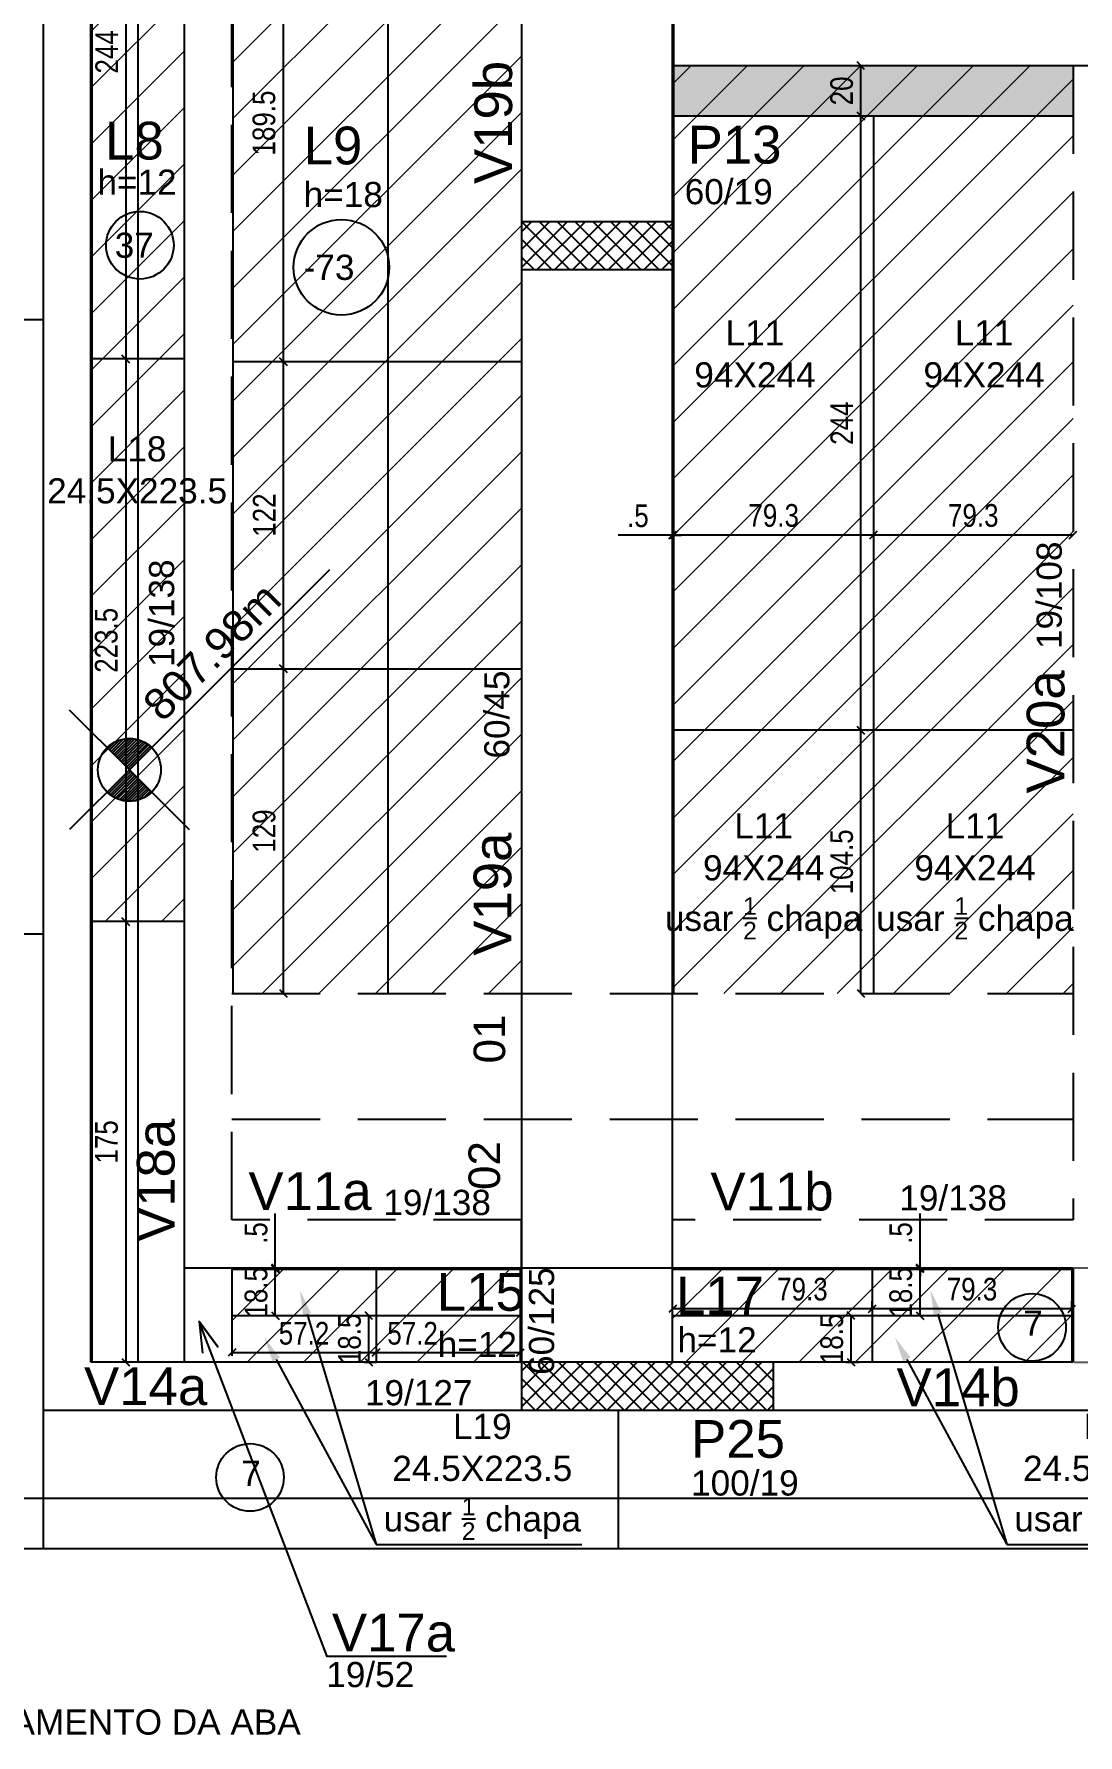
# Model space of a CAD drawing. Extents: x 2487 to 8815, y 325 to 3946.
# Drawn here: x 3079 to 3493, y 1861 to 2537 of the extents above; entities that cross this region are included whole.
import ezdxf
from ezdxf import colors
from ezdxf.entities.mleader import LeaderData, LeaderLine
from ezdxf.math import Vec2, Vec3

# ---------------------------------------------------------------- set-up
doc = ezdxf.new("R2010")
doc.units = 0
doc.linetypes.add('ESTILO_TQS_0001', pattern=[1, 0.7, -0.3])
doc.linetypes.add('ESTILO_TQS_0002', pattern=[0.4, 0.1, -0.3])
for name, color, linetype in [('1', 1, 'Continuous'), ('3', 3, 'Continuous'), ('4', 4, 'Continuous'), ('6', 6, 'Continuous'), ('AUX00', 7, 'Continuous'), ('COTA', 241, 'Continuous'), ('Painéis', 200, 'Continuous'), ('Pilares', 5, 'Continuous')]:
    doc.layers.add(name, color=color, linetype=linetype)
doc.layers.add('Hachura', color=251, linetype='Continuous', lineweight=9)
doc.layers.add('REAPROVEITAMENTO', color=251, linetype='Continuous', lineweight=9)
doc.styles.add('COTA TECNICA-50', font='techl___.ttf', dxfattribs={"height": 9})
doc.styles.get("Standard").update_dxf_attribs({"font": 'arial.ttf'})
doc.dimstyles.new('COTA PAINEL-50', dxfattribs={"dimtxt": 9, "dimasz": 3, "dimexe": 3, "dimexo": 3, "dimgap": 3, "dimtad": 1, "dimdec": 1, "dimzin": 12, "dimdsep": 46, "dimtxsty": 'COTA TECNICA-50', "dimblk1": 'OBLIQUE', "dimblk2": 'OBLIQUE', "dimsah": 1, "dimcen": 0.9, "dimclrd": 4, "dimclre": 4, "dimclrt": 240, "dimadec": 1, "dimazin": 3, "dimtfac": 1, "dimtdec": 1, "dimtmove": 0, "dimatfit": 3, "dimfxl": 1, "dimtolj": 1, "dimtzin": 12, "dimarcsym": 0})

# ---------------------------------------------------------------- blocks, each defined once
blk = doc.blocks.new('_Oblique')
at = {"color": 0, "linetype": 'ByBlock', "lineweight": -2}
blk.add_line((-0.5, -0.5), (0.5, 0.5), dxfattribs=at)
blk = doc.blocks.new('*D130')
at = {"layer": 'COTA', "color": 4, "lineweight": -2, "transparency": 16777216}
for p, q in [((3160.63, 2595.98), (3180.51, 2595.98)), ((3177.51, 2595.98), (3177.51, 2406.48)), ((3160.63, 2406.48), (3180.51, 2406.48))]:
    blk.add_line(p, q, dxfattribs=at)
at = {"layer": 'Defpoints', "color": 0, "transparency": 16777216}
for p in [(3157.63, 2595.98), (3157.63, 2406.48), (3177.51, 2406.48)]:
    blk.add_point(p, dxfattribs=at)
at = {"layer": 'COTA', "color": 4, "lineweight": -2, "transparency": 16777216, "xscale": 3, "yscale": 3, "zscale": 3}
for p, rotation in [((3177.51, 2595.98), 90), ((3177.51, 2406.48), 270)]:
    blk.add_blockref('_Oblique', p, dxfattribs=dict(at, rotation=rotation))
at = {"layer": 'COTA', "color": 240, "transparency": 16777216, "insert": (3169.88, 2501.23), "char_height": 9, "attachment_point": 5, "rotation": 90, "style": 'COTA TECNICA-50'}
blk.add_mtext('\\A1;189.5', dxfattribs=at)
blk = doc.blocks.new('*D166')
at = {"layer": 'COTA', "color": 4, "lineweight": -2, "transparency": 16777216}
blk.add_line((3491.13, 2337.57), (3411.87, 2337.57), dxfattribs=at)
at = {"layer": 'Defpoints', "color": 0, "transparency": 16777216}
for p in [(3411.87, 2337.57), (3411.87, 2337.57), (3491.13, 2337.57)]:
    blk.add_point(p, dxfattribs=at)
at = {"layer": 'COTA', "color": 4, "lineweight": -2, "transparency": 16777216, "xscale": 3, "yscale": 3, "zscale": 3, "rotation": 180}
blk.add_blockref('_Oblique', (3411.87, 2337.57), dxfattribs=at)
at = {"layer": 'COTA', "color": 4, "lineweight": -2, "transparency": 16777216, "xscale": 3, "yscale": 3, "zscale": 3}
blk.add_blockref('_Oblique', (3491.13, 2337.57), dxfattribs=at)
at = {"layer": 'COTA', "color": 240, "transparency": 16777216, "insert": (3451.5, 2345.3), "char_height": 9, "attachment_point": 5, "style": 'COTA TECNICA-50'}
blk.add_mtext('\\A1;79.3', dxfattribs=at)
blk = doc.blocks.new('*D167')
at = {"layer": 'COTA', "color": 4, "lineweight": -2, "transparency": 16777216}
blk.add_line((3411.87, 2337.57), (3332.62, 2337.57), dxfattribs=at)
at = {"layer": 'Defpoints', "color": 0, "transparency": 16777216}
for p in [(3332.62, 2337.57), (3332.62, 2337.57), (3411.87, 2337.57)]:
    blk.add_point(p, dxfattribs=at)
at = {"layer": 'COTA', "color": 4, "lineweight": -2, "transparency": 16777216, "xscale": 3, "yscale": 3, "zscale": 3, "rotation": 180}
blk.add_blockref('_Oblique', (3332.62, 2337.57), dxfattribs=at)
at = {"layer": 'COTA', "color": 4, "lineweight": -2, "transparency": 16777216, "xscale": 3, "yscale": 3, "zscale": 3}
blk.add_blockref('_Oblique', (3411.87, 2337.57), dxfattribs=at)
at = {"layer": 'COTA', "color": 240, "transparency": 16777216, "insert": (3372.25, 2345.3), "char_height": 9, "attachment_point": 5, "style": 'COTA TECNICA-50'}
blk.add_mtext('\\A1;79.3', dxfattribs=at)
blk = doc.blocks.new('*D168')
at = {"layer": 'COTA', "color": 4, "lineweight": -2, "transparency": 16777216}
for p, q in [((3332.12, 2337.57), (3310.53, 2337.57)), ((3332.62, 2337.57), (3332.12, 2337.57)), ((3332.62, 2337.57), (3335.62, 2337.57))]:
    blk.add_line(p, q, dxfattribs=at)
at = {"layer": 'Defpoints', "color": 0, "transparency": 16777216}
for p in [(3332.12, 2337.57), (3332.12, 2337.57), (3332.62, 2337.57)]:
    blk.add_point(p, dxfattribs=at)
at = {"layer": 'COTA', "color": 4, "lineweight": -2, "transparency": 16777216, "xscale": 3, "yscale": 3, "zscale": 3}
blk.add_blockref('_Oblique', (3332.12, 2337.57), dxfattribs=at)
at = {"layer": 'COTA', "color": 4, "lineweight": -2, "transparency": 16777216, "xscale": 3, "yscale": 3, "zscale": 3, "rotation": 180}
blk.add_blockref('_Oblique', (3332.62, 2337.57), dxfattribs=at)
at = {"layer": 'COTA', "color": 240, "transparency": 16777216, "insert": (3318.32, 2345.17), "char_height": 9, "attachment_point": 5, "style": 'COTA TECNICA-50'}
blk.add_mtext('\\A1;.5', dxfattribs=at)
blk = doc.blocks.new('*D10')
at = {"layer": 'COTA', "color": 4, "lineweight": -2, "transparency": 16777216}
for p, q in [((3406.86, 2155.5), (3406.86, 2260)), ((3409.12, 2260), (3409.86, 2260)), ((3409.12, 2155.5), (3409.86, 2155.5))]:
    blk.add_line(p, q, dxfattribs=at)
at = {"layer": 'Defpoints', "color": 0, "transparency": 16777216}
for p in [(3406.12, 2260), (3406.86, 2260), (3406.12, 2155.5)]:
    blk.add_point(p, dxfattribs=at)
at = {"layer": 'COTA', "color": 4, "lineweight": -2, "transparency": 16777216, "xscale": 3, "yscale": 3, "zscale": 3}
for p, rotation in [((3406.86, 2260), 90), ((3406.86, 2155.5), 270)]:
    blk.add_blockref('_Oblique', p, dxfattribs=dict(at, rotation=rotation))
at = {"layer": 'COTA', "color": 240, "transparency": 16777216, "insert": (3399.27, 2207.75), "char_height": 9, "attachment_point": 5, "rotation": 90, "style": 'COTA TECNICA-50'}
blk.add_mtext('\\A1;104.5', dxfattribs=at)
blk = doc.blocks.new('*D11')
at = {"layer": 'COTA', "color": 4, "lineweight": -2, "transparency": 16777216}
blk.add_line((3406.86, 2260), (3406.86, 2504), dxfattribs=at)
at = {"layer": 'Defpoints', "color": 0, "transparency": 16777216}
for p in [(3406.86, 2504), (3406.86, 2504), (3406.86, 2260)]:
    blk.add_point(p, dxfattribs=at)
at = {"layer": 'COTA', "color": 4, "lineweight": -2, "transparency": 16777216, "xscale": 3, "yscale": 3, "zscale": 3}
for p, rotation in [((3406.86, 2504), 90), ((3406.86, 2260), 270)]:
    blk.add_blockref('_Oblique', p, dxfattribs=dict(at, rotation=rotation))
at = {"layer": 'COTA', "color": 240, "transparency": 16777216, "insert": (3399.3, 2382), "char_height": 9, "attachment_point": 5, "rotation": 90, "style": 'COTA TECNICA-50'}
blk.add_mtext('\\A1;244', dxfattribs=at)
blk = doc.blocks.new('*D169')
at = {"layer": 'COTA', "color": 4, "lineweight": -2, "transparency": 16777216}
blk.add_line((3406.86, 2504), (3406.86, 2524), dxfattribs=at)
at = {"layer": 'Defpoints', "color": 0, "transparency": 16777216}
for p in [(3406.86, 2524), (3406.86, 2524), (3406.86, 2504)]:
    blk.add_point(p, dxfattribs=at)
at = {"layer": 'COTA', "color": 4, "lineweight": -2, "transparency": 16777216, "xscale": 3, "yscale": 3, "zscale": 3}
for p, rotation in [((3406.86, 2524), 90), ((3406.86, 2504), 270)]:
    blk.add_blockref('_Oblique', p, dxfattribs=dict(at, rotation=rotation))
at = {"layer": 'COTA', "color": 240, "transparency": 16777216, "insert": (3399.27, 2514), "char_height": 9, "attachment_point": 5, "rotation": 90, "style": 'COTA TECNICA-50'}
blk.add_mtext('\\A1;20', dxfattribs=at)
blk = doc.blocks.new('*D215')
at = {"layer": 'COTA', "color": 4, "lineweight": -2, "transparency": 16777216}
blk.add_line((3177.51, 2406.48), (3177.51, 2284.48), dxfattribs=at)
at = {"layer": 'Defpoints', "color": 0, "transparency": 16777216}
for p in [(3177.51, 2406.48), (3177.51, 2284.48), (3177.51, 2284.48)]:
    blk.add_point(p, dxfattribs=at)
at = {"layer": 'COTA', "color": 4, "lineweight": -2, "transparency": 16777216, "xscale": 3, "yscale": 3, "zscale": 3}
for p, rotation in [((3177.51, 2406.48), 90), ((3177.51, 2284.48), 270)]:
    blk.add_blockref('_Oblique', p, dxfattribs=dict(at, rotation=rotation))
at = {"layer": 'COTA', "color": 240, "transparency": 16777216, "insert": (3169.95, 2345.48), "char_height": 9, "attachment_point": 5, "rotation": 90, "style": 'COTA TECNICA-50'}
blk.add_mtext('\\A1;122', dxfattribs=at)
blk = doc.blocks.new('*D216')
at = {"layer": 'COTA', "color": 4, "lineweight": -2, "transparency": 16777216}
blk.add_line((3177.51, 2284.48), (3177.51, 2155.5), dxfattribs=at)
at = {"layer": 'Defpoints', "color": 0, "transparency": 16777216}
for p in [(3177.51, 2284.48), (3177.51, 2155.5), (3177.51, 2155.5)]:
    blk.add_point(p, dxfattribs=at)
at = {"layer": 'COTA', "color": 4, "lineweight": -2, "transparency": 16777216, "xscale": 3, "yscale": 3, "zscale": 3}
for p, rotation in [((3177.51, 2284.48), 90), ((3177.51, 2155.5), 270)]:
    blk.add_blockref('_Oblique', p, dxfattribs=dict(at, rotation=rotation))
at = {"layer": 'COTA', "color": 240, "transparency": 16777216, "insert": (3169.93, 2219.99), "char_height": 9, "attachment_point": 5, "rotation": 90, "style": 'COTA TECNICA-50'}
blk.add_mtext('\\A1;129', dxfattribs=at)
blk = doc.blocks.new('*D41')
at = {"layer": 'COTA', "color": 4, "lineweight": -2, "transparency": 16777216}
for p, q in [((3430.35, 2027.5), (3430.35, 2046)), ((3431.92, 2046), (3433.35, 2046)), ((3431.92, 2027.5), (3433.35, 2027.5))]:
    blk.add_line(p, q, dxfattribs=at)
at = {"layer": 'Defpoints', "color": 0, "transparency": 16777216}
for p in [(3428.92, 2046), (3430.35, 2046), (3428.92, 2027.5)]:
    blk.add_point(p, dxfattribs=at)
at = {"layer": 'COTA', "color": 4, "lineweight": -2, "transparency": 16777216, "xscale": 3, "yscale": 3, "zscale": 3}
for p, rotation in [((3430.35, 2046), 90), ((3430.35, 2027.5), 270)]:
    blk.add_blockref('_Oblique', p, dxfattribs=dict(at, rotation=rotation))
at = {"layer": 'COTA', "color": 240, "transparency": 16777216, "insert": (3422.73, 2036.75), "char_height": 9, "attachment_point": 5, "rotation": 90, "style": 'COTA TECNICA-50'}
blk.add_mtext('\\A1;18.5', dxfattribs=at)
blk = doc.blocks.new('*D42')
at = {"layer": 'COTA', "color": 4, "lineweight": -2, "transparency": 16777216}
for p, q in [((3430.35, 2046.5), (3430.35, 2068.09)), ((3430.35, 2046), (3430.35, 2046.5)), ((3430.35, 2046), (3430.35, 2043))]:
    blk.add_line(p, q, dxfattribs=at)
at = {"layer": 'Defpoints', "color": 0, "transparency": 16777216}
for p in [(3430.35, 2046.5), (3430.35, 2046.5), (3430.35, 2046)]:
    blk.add_point(p, dxfattribs=at)
at = {"layer": 'COTA', "color": 4, "lineweight": -2, "transparency": 16777216, "xscale": 3, "yscale": 3, "zscale": 3}
for p, rotation in [((3430.35, 2046.5), 270), ((3430.35, 2046), 90)]:
    blk.add_blockref('_Oblique', p, dxfattribs=dict(at, rotation=rotation))
at = {"layer": 'COTA', "color": 240, "transparency": 16777216, "insert": (3422.75, 2060.3), "char_height": 9, "attachment_point": 5, "rotation": 90, "style": 'COTA TECNICA-50'}
blk.add_mtext('\\A1;.5', dxfattribs=at)
blk = doc.blocks.new('*D43')
at = {"layer": 'COTA', "color": 4, "lineweight": -2, "transparency": 16777216}
for p, q in [((3401.08, 2027.5), (3405.95, 2027.5)), ((3402.95, 2009), (3402.95, 2027.5)), ((3401.08, 2009), (3405.95, 2009))]:
    blk.add_line(p, q, dxfattribs=at)
at = {"layer": 'Defpoints', "color": 0, "transparency": 16777216}
for p in [(3398.08, 2027.5), (3402.95, 2027.5), (3398.08, 2009)]:
    blk.add_point(p, dxfattribs=at)
at = {"layer": 'COTA', "color": 4, "lineweight": -2, "transparency": 16777216, "xscale": 3, "yscale": 3, "zscale": 3}
for p, rotation in [((3402.95, 2027.5), 90), ((3402.95, 2009), 270)]:
    blk.add_blockref('_Oblique', p, dxfattribs=dict(at, rotation=rotation))
at = {"layer": 'COTA', "color": 240, "transparency": 16777216, "insert": (3395.33, 2018.25), "char_height": 9, "attachment_point": 5, "rotation": 90, "style": 'COTA TECNICA-50'}
blk.add_mtext('\\A1;18.5', dxfattribs=at)
blk = doc.blocks.new('*D232')
at = {"layer": 'COTA', "color": 4, "lineweight": -2, "transparency": 16777216}
for p, q in [((3411.37, 2030.5), (3411.37, 2033.21)), ((3490.63, 2030.21), (3411.37, 2030.21)), ((3490.63, 2030.5), (3490.63, 2033.21))]:
    blk.add_line(p, q, dxfattribs=at)
at = {"layer": 'Defpoints', "color": 0, "transparency": 16777216}
for p in [(3411.37, 2030.21), (3411.37, 2027.5), (3490.63, 2027.5)]:
    blk.add_point(p, dxfattribs=at)
at = {"layer": 'COTA', "color": 4, "lineweight": -2, "transparency": 16777216, "xscale": 3, "yscale": 3, "zscale": 3, "rotation": 180}
blk.add_blockref('_Oblique', (3411.37, 2030.21), dxfattribs=at)
at = {"layer": 'COTA', "color": 4, "lineweight": -2, "transparency": 16777216, "xscale": 3, "yscale": 3, "zscale": 3}
blk.add_blockref('_Oblique', (3490.63, 2030.21), dxfattribs=at)
at = {"layer": 'COTA', "color": 240, "transparency": 16777216, "insert": (3451, 2037.94), "char_height": 9, "attachment_point": 5, "style": 'COTA TECNICA-50'}
blk.add_mtext('\\A1;79.3', dxfattribs=at)
blk = doc.blocks.new('*D233')
at = {"layer": 'COTA', "color": 4, "lineweight": -2, "transparency": 16777216}
blk.add_line((3411.37, 2030.21), (3332.12, 2030.21), dxfattribs=at)
at = {"layer": 'Defpoints', "color": 0, "transparency": 16777216}
for p in [(3332.12, 2030.21), (3332.12, 2030.21), (3411.37, 2030.21)]:
    blk.add_point(p, dxfattribs=at)
at = {"layer": 'COTA', "color": 4, "lineweight": -2, "transparency": 16777216, "xscale": 3, "yscale": 3, "zscale": 3, "rotation": 180}
blk.add_blockref('_Oblique', (3332.12, 2030.21), dxfattribs=at)
at = {"layer": 'COTA', "color": 4, "lineweight": -2, "transparency": 16777216, "xscale": 3, "yscale": 3, "zscale": 3}
blk.add_blockref('_Oblique', (3411.37, 2030.21), dxfattribs=at)
at = {"layer": 'COTA', "color": 240, "transparency": 16777216, "insert": (3383.66, 2037.94), "char_height": 9, "attachment_point": 5, "style": 'COTA TECNICA-50'}
blk.add_mtext('\\A1;79.3', dxfattribs=at)
blk = doc.blocks.new('*D44')
at = {"layer": 'COTA', "color": 4, "lineweight": -2, "transparency": 16777216}
for p, q in [((3174.36, 2027.5), (3174.36, 2046)), ((3175.93, 2046), (3177.36, 2046)), ((3175.93, 2027.5), (3177.36, 2027.5))]:
    blk.add_line(p, q, dxfattribs=at)
at = {"layer": 'Defpoints', "color": 0, "transparency": 16777216}
for p in [(3172.93, 2046), (3174.36, 2046), (3172.93, 2027.5)]:
    blk.add_point(p, dxfattribs=at)
at = {"layer": 'COTA', "color": 4, "lineweight": -2, "transparency": 16777216, "xscale": 3, "yscale": 3, "zscale": 3}
for p, rotation in [((3174.36, 2046), 90), ((3174.36, 2027.5), 270)]:
    blk.add_blockref('_Oblique', p, dxfattribs=dict(at, rotation=rotation))
at = {"layer": 'COTA', "color": 240, "transparency": 16777216, "insert": (3166.74, 2036.75), "char_height": 9, "attachment_point": 5, "rotation": 90, "style": 'COTA TECNICA-50'}
blk.add_mtext('\\A1;18.5', dxfattribs=at)
blk = doc.blocks.new('*D45')
at = {"layer": 'COTA', "color": 4, "lineweight": -2, "transparency": 16777216}
for p, q in [((3174.36, 2046.5), (3174.36, 2068.09)), ((3174.36, 2046), (3174.36, 2046.5)), ((3174.36, 2046), (3174.36, 2043))]:
    blk.add_line(p, q, dxfattribs=at)
at = {"layer": 'Defpoints', "color": 0, "transparency": 16777216}
for p in [(3174.36, 2046.5), (3174.36, 2046.5), (3174.36, 2046)]:
    blk.add_point(p, dxfattribs=at)
at = {"layer": 'COTA', "color": 4, "lineweight": -2, "transparency": 16777216, "xscale": 3, "yscale": 3, "zscale": 3}
for p, rotation in [((3174.36, 2046.5), 270), ((3174.36, 2046), 90)]:
    blk.add_blockref('_Oblique', p, dxfattribs=dict(at, rotation=rotation))
at = {"layer": 'COTA', "color": 240, "transparency": 16777216, "insert": (3166.76, 2060.3), "char_height": 9, "attachment_point": 5, "rotation": 90, "style": 'COTA TECNICA-50'}
blk.add_mtext('\\A1;.5', dxfattribs=at)
blk = doc.blocks.new('*D46')
at = {"layer": 'COTA', "color": 4, "lineweight": -2, "transparency": 16777216}
for p, q in [((3209.61, 2027.5), (3214.47, 2027.5)), ((3211.47, 2009), (3211.47, 2027.5)), ((3209.61, 2009), (3214.47, 2009))]:
    blk.add_line(p, q, dxfattribs=at)
at = {"layer": 'Defpoints', "color": 0, "transparency": 16777216}
for p in [(3206.61, 2027.5), (3211.47, 2027.5), (3206.61, 2009)]:
    blk.add_point(p, dxfattribs=at)
at = {"layer": 'COTA', "color": 4, "lineweight": -2, "transparency": 16777216, "xscale": 3, "yscale": 3, "zscale": 3}
for p, rotation in [((3211.47, 2027.5), 90), ((3211.47, 2009), 270)]:
    blk.add_blockref('_Oblique', p, dxfattribs=dict(at, rotation=rotation))
at = {"layer": 'COTA', "color": 240, "transparency": 16777216, "insert": (3203.85, 2018.25), "char_height": 9, "attachment_point": 5, "rotation": 90, "style": 'COTA TECNICA-50'}
blk.add_mtext('\\A1;18.5', dxfattribs=at)
blk = doc.blocks.new('*D234')
at = {"layer": 'COTA', "color": 4, "lineweight": -2, "transparency": 16777216}
blk.add_line((3157.13, 2012.82), (3214.37, 2012.82), dxfattribs=at)
at = {"layer": 'Defpoints', "color": 0, "transparency": 16777216}
for p in [(3157.13, 2012.82), (3214.37, 2012.82), (3214.37, 2012.82)]:
    blk.add_point(p, dxfattribs=at)
at = {"layer": 'COTA', "color": 4, "lineweight": -2, "transparency": 16777216, "xscale": 3, "yscale": 3, "zscale": 3, "rotation": 180}
blk.add_blockref('_Oblique', (3157.13, 2012.82), dxfattribs=at)
at = {"layer": 'COTA', "color": 4, "lineweight": -2, "transparency": 16777216, "xscale": 3, "yscale": 3, "zscale": 3}
blk.add_blockref('_Oblique', (3214.37, 2012.82), dxfattribs=at)
at = {"layer": 'COTA', "color": 240, "transparency": 16777216, "insert": (3185.75, 2020.42), "char_height": 9, "attachment_point": 5, "style": 'COTA TECNICA-50'}
blk.add_mtext('\\A1;57.2', dxfattribs=at)
blk = doc.blocks.new('*D235')
at = {"layer": 'COTA', "color": 4, "lineweight": -2, "transparency": 16777216}
blk.add_line((3214.37, 2012.82), (3271.62, 2012.82), dxfattribs=at)
at = {"layer": 'Defpoints', "color": 0, "transparency": 16777216}
for p in [(3214.37, 2012.82), (3271.62, 2012.82), (3271.62, 2012.82)]:
    blk.add_point(p, dxfattribs=at)
at = {"layer": 'COTA', "color": 4, "lineweight": -2, "transparency": 16777216, "xscale": 3, "yscale": 3, "zscale": 3, "rotation": 180}
blk.add_blockref('_Oblique', (3214.37, 2012.82), dxfattribs=at)
at = {"layer": 'COTA', "color": 4, "lineweight": -2, "transparency": 16777216, "xscale": 3, "yscale": 3, "zscale": 3}
blk.add_blockref('_Oblique', (3271.62, 2012.82), dxfattribs=at)
at = {"layer": 'COTA', "color": 240, "transparency": 16777216, "insert": (3228.85, 2020.42), "char_height": 9, "attachment_point": 5, "style": 'COTA TECNICA-50'}
blk.add_mtext('\\A1;57.2', dxfattribs=at)
blk = doc.blocks.new('*D22')
at = {"layer": 'COTA', "color": 4, "lineweight": -2, "transparency": 16777216}
blk.add_line((3114.97, 2651.5), (3114.97, 2407.5), dxfattribs=at)
at = {"layer": 'Defpoints', "color": 0, "transparency": 16777216}
for p in [(3114.97, 2651.5), (3114.97, 2407.5), (3114.97, 2407.5)]:
    blk.add_point(p, dxfattribs=at)
at = {"layer": 'COTA', "color": 4, "lineweight": -2, "transparency": 16777216, "xscale": 3, "yscale": 3, "zscale": 3}
for p, rotation in [((3114.97, 2651.5), 90), ((3114.97, 2407.5), 270)]:
    blk.add_blockref('_Oblique', p, dxfattribs=dict(at, rotation=rotation))
at = {"layer": 'COTA', "color": 240, "transparency": 16777216, "insert": (3107.4, 2529.5), "char_height": 9, "attachment_point": 5, "rotation": 90, "style": 'COTA TECNICA-50'}
blk.add_mtext('\\A1;244', dxfattribs=at)
blk = doc.blocks.new('*D23')
at = {"layer": 'COTA', "color": 4, "lineweight": -2, "transparency": 16777216}
blk.add_line((3114.97, 2407.5), (3114.97, 2184), dxfattribs=at)
at = {"layer": 'Defpoints', "color": 0, "transparency": 16777216}
for p in [(3114.97, 2407.5), (3114.97, 2184), (3114.97, 2184)]:
    blk.add_point(p, dxfattribs=at)
at = {"layer": 'COTA', "color": 4, "lineweight": -2, "transparency": 16777216, "xscale": 3, "yscale": 3, "zscale": 3}
for p, rotation in [((3114.97, 2407.5), 90), ((3114.97, 2184), 270)]:
    blk.add_blockref('_Oblique', p, dxfattribs=dict(at, rotation=rotation))
at = {"layer": 'COTA', "color": 240, "transparency": 16777216, "insert": (3107.27, 2295.75), "char_height": 9, "attachment_point": 5, "rotation": 90, "style": 'COTA TECNICA-50'}
blk.add_mtext('\\A1;223.5', dxfattribs=at)
blk = doc.blocks.new('*D24')
at = {"layer": 'COTA', "color": 4, "lineweight": -2, "transparency": 16777216}
blk.add_line((3114.97, 2184), (3114.97, 2009), dxfattribs=at)
at = {"layer": 'Defpoints', "color": 0, "transparency": 16777216}
for p in [(3114.97, 2184), (3114.97, 2009), (3114.97, 2009)]:
    blk.add_point(p, dxfattribs=at)
at = {"layer": 'COTA', "color": 4, "lineweight": -2, "transparency": 16777216, "xscale": 3, "yscale": 3, "zscale": 3}
for p, rotation in [((3114.97, 2184), 90), ((3114.97, 2009), 270)]:
    blk.add_blockref('_Oblique', p, dxfattribs=dict(at, rotation=rotation))
at = {"layer": 'COTA', "color": 240, "transparency": 16777216, "insert": (3107.37, 2096.5), "char_height": 9, "attachment_point": 5, "rotation": 90, "style": 'COTA TECNICA-50'}
blk.add_mtext('\\A1;175', dxfattribs=at)

msp = doc.modelspace()

# ---------------------------------------------------------------- hatches: boundary and pattern name
at = {"layer": 'Hachura', "linetype": 'ByBlock'}
h = msp.add_hatch(color=256, dxfattribs=at)
h.dxf.hatch_style = 1
h.paths.add_polyline_path([(3491.12, 2503.97), (3491.13, 2524), (3332.62, 2524), (3332.62, 2503.97)])
at = {"layer": 'REAPROVEITAMENTO', "linetype": 'ByBlock'}
h = msp.add_hatch(dxfattribs=at)
h.set_pattern_fill('ANSI31', color=256, scale=5, style=2)
h.set_pattern_definition([(45, (-1702.717, 23.782), (-11.22532, 11.22532), [])])
h.paths.add_polyline_path([(3138.13, 2895.75), (3101.62, 2896), (3101.62, 2184.13), (3138.13, 2183.88)])
h = msp.add_hatch(dxfattribs=at)
h.set_pattern_fill('ANSI31', color=256, scale=5, style=2)
h.set_pattern_definition([(45, (128.207, 371.75), (-11.22532, 11.22532), [])])
h.paths.add_polyline_path([(3157.63, 2155.5), (3272.12, 2155.5), (3272.12, 2839.98), (3157.63, 2839.98)])
h = msp.add_hatch(dxfattribs=at)
h.set_pattern_fill('ANSI31', color=256, scale=5, style=2)
h.set_pattern_definition([(45, (-2309.296, -363.22), (-11.22532, 11.22532), [])])
h.paths.add_polyline_path([(3491.13, 2524.05), (3332.62, 2523.95), (3332.62, 2155.45), (3491.13, 2155.55)])
h = msp.add_hatch(dxfattribs=at)
h.set_pattern_fill('ANSI31', color=256, scale=5, style=2)
h.set_pattern_definition([(45, (-1647.211, -825.718), (-11.22532, 11.22532), [])])
h.paths.add_polyline_path([(3271.62, 2046.25), (3157.13, 2046.5), (3157.13, 2009), (3271.62, 2008.75)])
h = msp.add_hatch(dxfattribs=at)
h.set_pattern_fill('ANSI31', color=256, scale=5, style=2)
h.set_pattern_definition([(45, (-1428.207, -825.718), (-11.22532, 11.22532), [])])
h.paths.add_polyline_path([(3490.63, 2046.25), (3332.12, 2046.5), (3332.12, 2009), (3490.63, 2008.75)])

# ---------------------------------------------------------------- linework, layer by layer
at = {"layer": '1', "linetype": 'Continuous'}
for p, q in [((3491.13, 2524), (3491.13, 2524)), ((3116.42, 2244.29), (3195.97, 2323.83)), ((3116.42, 2244.29), (3092.69, 2268.01)), ((3107.58, 2253.12), (3125.25, 2235.45)), ((3107.58, 2235.45), (3125.25, 2253.12)), ((3108.01, 2252.69), (3110.73, 2255.42)), ((3108.57, 2252.13), (3112.63, 2256.2)), ((3109.13, 2251.57), (3114.13, 2256.57)), ((3109.69, 2251.01), (3115.42, 2256.75)), ((3110.25, 2250.45), (3116.58, 2256.78)), ((3110.81, 2249.89), (3117.64, 2256.73)), ((3111.37, 2249.33), (3118.63, 2256.59)), ((3111.93, 2248.77), (3119.55, 2256.39)), ((3112.49, 2248.21), (3120.41, 2256.13)), ((3113.05, 2247.65), (3121.23, 2255.82)), ((3113.61, 2247.09), (3122, 2255.47)), ((3114.17, 2246.53), (3122.72, 2255.08)), ((3114.73, 2245.97), (3123.41, 2254.64)), ((3115.29, 2245.41), (3124.06, 2254.17)), ((3115.85, 2244.85), (3124.69, 2253.68)), ((3116.42, 2244.29), (3092.69, 2220.56)), ((3116.98, 2243.72), (3108.14, 2234.89)), ((3116.42, 2244.29), (3140.15, 2220.56)), ((3117.54, 2243.16), (3108.77, 2234.4)), ((3118.1, 2242.6), (3109.42, 2233.93)), ((3118.66, 2242.04), (3110.11, 2233.49)), ((3119.22, 2241.48), (3110.84, 2233.1)), ((3119.78, 2240.92), (3111.61, 2232.75)), ((3120.34, 2240.36), (3112.42, 2232.44)), ((3120.9, 2239.8), (3113.28, 2232.18)), ((3121.46, 2239.24), (3114.2, 2231.98)), ((3122.02, 2238.68), (3115.19, 2231.85)), ((3122.58, 2238.12), (3116.25, 2231.79)), ((3123.14, 2237.56), (3117.41, 2231.82)), ((3123.7, 2237), (3118.7, 2232)), ((3124.26, 2236.44), (3120.2, 2232.37)), ((3124.82, 2235.88), (3122.1, 2233.15)), ((3157.13, 2065.5), (3157.13, 2065.5)), ((3272.12, 2065.5), (3272.12, 2065.5)), ((3272.12, 2065.5), (3272.12, 2065.5)), ((3138.13, 2046.5), (3138.13, 2009)), ((3101.12, 2009), (3101.12, 2009)), ((3101.12, 2009), (3101.12, 2009)), ((3101.12, 2009), (3101.12, 2009)), ((3101.12, 2009), (3101.12, 2009)), ((3138.13, 2009), (3138.13, 2009)), ((3138.13, 2009), (3138.13, 2009)), ((3157.13, 2009), (3157.13, 2009)), ((3157.13, 2009), (3157.13, 2009)), ((3157.13, 2009), (3157.13, 2009)), ((3491.13, 2009), (3491.13, 2009)), ((3491.13, 2009), (3491.13, 2009)), ((3082.12, 1990), (3082.12, 1990)), ((3082.12, 1990), (3082.12, 1990)), ((3082.12, 1990), (3082.12, 1990)), ((3082.12, 1990), (3082.12, 1990))]:
    msp.add_line(p, q, dxfattribs=at)
at = {"layer": '1', "color": 8, "linetype": 'Continuous'}
for p, q in [((3272.12, 2443.85), (3290.27, 2462)), ((3272.12, 2450.93), (3283.2, 2462)), ((3272.12, 2458), (3276.13, 2462)), ((3272.22, 2462), (3291.22, 2443)), ((3278.34, 2443), (3297.34, 2462)), ((3279.3, 2462), (3298.3, 2443)), ((3285.41, 2443), (3304.41, 2462)), ((3286.37, 2462), (3305.37, 2443)), ((3292.48, 2443), (3311.48, 2462)), ((3293.44, 2462), (3312.44, 2443)), ((3299.55, 2443), (3318.55, 2462)), ((3300.51, 2462), (3319.51, 2443)), ((3306.62, 2443), (3325.62, 2462)), ((3307.58, 2462), (3326.58, 2443)), ((3313.69, 2443), (3332.12, 2461.43)), ((3314.65, 2462), (3332.12, 2444.53)), ((3321.72, 2462), (3332.12, 2451.6)), ((3328.79, 2462), (3332.12, 2458.67)), ((3332.12, 2462), (3332.12, 2462)), ((3332.12, 2462), (3332.12, 2462)), ((3272.12, 2455.04), (3284.15, 2443)), ((3320.76, 2443), (3332.12, 2454.36)), ((3272.12, 2447.96), (3277.08, 2443)), ((3302.12, 2452.5), (3302.12, 2452.5)), ((3327.84, 2443), (3332.12, 2447.29)), ((3332.12, 2443), (3332.12, 2443)), ((3332.12, 2443), (3332.12, 2443)), ((3272.12, 1991.31), (3289.82, 2009)), ((3272.12, 1998.38), (3282.74, 2009)), ((3272.12, 2005.45), (3275.67, 2009)), ((3272.68, 2009), (3291.68, 1990)), ((3277.89, 1990), (3296.89, 2009)), ((3279.75, 2009), (3298.75, 1990)), ((3284.96, 1990), (3303.96, 2009)), ((3286.82, 2009), (3305.82, 1990)), ((3292.03, 1990), (3311.03, 2009)), ((3293.89, 2009), (3312.89, 1990)), ((3299.1, 1990), (3318.1, 2009)), ((3300.96, 2009), (3319.96, 1990)), ((3306.17, 1990), (3325.17, 2009)), ((3308.03, 2009), (3327.03, 1990)), ((3313.24, 1990), (3332.24, 2009)), ((3315.1, 2009), (3334.1, 1990)), ((3320.31, 1990), (3339.31, 2009)), ((3322.17, 2009), (3341.17, 1990)), ((3327.38, 1990), (3346.38, 2009)), ((3329.25, 2009), (3348.25, 1990)), ((3334.46, 1990), (3353.46, 2009)), ((3336.32, 2009), (3355.32, 1990)), ((3341.53, 1990), (3360.53, 2009)), ((3343.39, 2009), (3362.39, 1990)), ((3348.6, 1990), (3367.6, 2009)), ((3350.46, 2009), (3369.46, 1990)), ((3357.53, 2009), (3372.12, 1994.41)), ((3364.6, 2009), (3372.12, 2001.48)), ((3371.67, 2009), (3372.12, 2008.55)), ((3272.12, 2002.49), (3284.61, 1990)), ((3355.67, 1990), (3372.12, 2006.45)), ((3272.12, 1995.42), (3277.53, 1990)), ((3322.12, 1999.5), (3322.12, 1999.5)), ((3362.74, 1990), (3372.12, 1999.38)), ((3272.12, 1990), (3272.12, 1990)), ((3272.12, 1990), (3272.12, 1990)), ((3369.81, 1990), (3372.12, 1992.31)), ((3372.12, 1990), (3372.12, 1990)), ((3372.12, 1990), (3372.12, 1990))]:
    msp.add_line(p, q, dxfattribs=at)
at = {"layer": '1', "color": 3, "linetype": 'Continuous'}
for p, q in [((3272.12, 2046.5), (3332.12, 2046.5)), ((3047.12, 1955), (5242.63, 1955))]:
    msp.add_line(p, q, dxfattribs=at)
at = {"layer": '1', "linetype": 'ESTILO_TQS_0002'}
for p, q in [((3491.13, 2046.5), (3510.13, 2046.5)), ((3491.13, 2009), (3510.13, 2009))]:
    msp.add_line(p, q, dxfattribs=at)
at = {"layer": '1', "color": 3, "linetype": 'Continuous'}
for points in [[(3082.12, 2915), (3082.12, 1990)], [(3101.12, 2009), (3101.12, 2896)], [(3138.13, 2858.98), (3138.13, 2046.5)], [(3272.12, 2839.98), (3272.12, 2009)], [(3332.12, 2009), (3332.12, 2839.98)], [(3272.12, 2046.5), (3272.12, 2065.5)], [(3332.12, 2046.5), (3332.12, 2065.5)], [(3138.13, 2046.5), (3272.12, 2046.5)], [(3272.12, 2046.5), (3272.12, 2009)], [(3332.12, 2009), (3332.12, 2046.5)], [(3332.12, 2046.5), (3491.13, 2046.5)], [(3491.13, 2046.5), (3491.13, 2009)], [(3242.38, 1892.06), (3194.98, 1892.06), (3144.17, 2025.2), (3151.54, 2015.1), (3144.17, 2025.2), (3145.48, 2012.58)], [(3272.12, 2009), (3101.12, 2009)], [(3491.13, 2009), (3372.12, 2009)], [(3082.12, 1990), (3272.12, 1990)], [(3372.12, 1990), (3500.63, 1990)]]:
    msp.add_lwpolyline(points, dxfattribs=at)
at = {"layer": '1', "linetype": 'Continuous'}
msp.add_circle((3116.42, 2244.29), 12.5, dxfattribs=at)
at = {"layer": '3', "color": 5, "linetype": 'ESTILO_TQS_0001', "ltscale": 50}
for p, q in [((3157.13, 2155.5), (3491.13, 2155.5)), ((3157.13, 2105.5), (3491.13, 2105.5)), ((3157.13, 2046.5), (3157.13, 2009))]:
    msp.add_line(p, q, dxfattribs=at)
for points in [[(3157.13, 2065.5), (3157.13, 2839.98)], [(3619.12, 2524), (3491.13, 2524)], [(3491.13, 2524), (3491.13, 2065.5)], [(3272.12, 2065.5), (3157.13, 2065.5)], [(3491.13, 2065.5), (3332.12, 2065.5)]]:
    msp.add_lwpolyline(points, dxfattribs=at)
at = {"layer": '3', "color": 1, "linetype": 'Continuous'}
for centre, radius in [((3120.58, 2452.69), 13.42), ((3200.6, 2443.92), 18.97), ((3474.85, 2022.84), 13.42), ((3164.31, 1963.21), 13.42)]:
    msp.add_circle(centre, radius, dxfattribs=at)
at = {"layer": 'Painéis'}
for p, q in [((3157.63, 2155.5), (3157.63, 2839.98)), ((3219.13, 2155.5), (3219.13, 2839.98)), ((3332.62, 2155.5), (3332.62, 2839.48)), ((3491.13, 2524), (3332.62, 2524)), ((3491.13, 2504), (3332.62, 2504)), ((3411.87, 2504), (3411.87, 2155.5)), ((3082.12, 2423), (3027.12, 2423)), ((3138.13, 2407.5), (3101.62, 2407.5)), ((3157.63, 2406.48), (3272.12, 2406.48)), ((3157.63, 2284.48), (3272.12, 2284.48)), ((3491.13, 2260), (3332.62, 2260)), ((3138.13, 2184), (3101.62, 2184)), ((3082.12, 2179), (3027.12, 2179)), ((3082.12, 1990), (3082.12, 1935)), ((3310.63, 1935), (3310.63, 1990)), ((3027.12, 1935), (5262.63, 1935))]:
    msp.add_line(p, q, dxfattribs=at)
for points in [[(3101.62, 2009), (3101.62, 2895.5)], [(3119.87, 2009), (3119.87, 2895.5)], [(3157.13, 2046), (3271.62, 2046)], [(3214.37, 2046), (3214.37, 2009)], [(3271.62, 2046), (3271.62, 2009)], [(3332.12, 2046), (3490.63, 2046)], [(3411.37, 2046), (3411.37, 2009)], [(3490.63, 2046), (3490.63, 2009)], [(3157.13, 2027.5), (3271.62, 2027.5)], [(3332.12, 2027.5), (3490.63, 2027.5)]]:
    msp.add_lwpolyline(points, dxfattribs=at)
at = {"layer": 'Pilares', "linetype": 'Continuous'}
for points in [[(3272.12, 2443), (3332.12, 2443), (3332.12, 2462), (3272.12, 2462), (3272.12, 2443)], [(3272.12, 1990), (3372.12, 1990), (3372.12, 2009), (3272.12, 2009), (3272.12, 1990)]]:
    msp.add_lwpolyline(points, dxfattribs=at)

# ---------------------------------------------------------------- texts
at = {"layer": '1', "linetype": 'Continuous'}
for s, rotation, p in [('807.98m', 45, (3129.54, 2262.83)), ('01', 90, (3265.61, 2127.67)), ('02', 90, (3263.57, 2077.4))]:
    msp.add_text(s, height=12.5, rotation=rotation, dxfattribs=at).set_placement(p)
at = {"layer": '3', "color": 2, "linetype": 'Continuous'}
for s, p in [('h=12', (3103.71, 2472.74)), ('h=18', (3185.6, 2467.82)), ('60/19', (3336.92, 2468.97)), ('37', (3110.58, 2447.69)), ('-73', (3185.6, 2438.92)), ('19/138', (3217.25, 2067.47)), ('19/138', (3422.12, 2069.25)), ('7', (3471.35, 2019.49)), ('h=12', (3238.83, 2011.03)), ('h=12', (3334.03, 2012.86)), ('19/127', (3209.93, 1991.87)), ('7', (3160.81, 1959.85)), ('100/19', (3339.45, 1956.01)), ('19/52', (3194.58, 1879.91))]:
    msp.add_text(s, height=10, dxfattribs=at).set_placement(p)
for s, p in [('19/108', (3486.63, 2292.27)), ('19/138', (3134.2, 2285.16)), ('60/45', (3267.31, 2248.78)), ('60/125', (3285.05, 2003.93))]:
    msp.add_text(s, height=10, rotation=90, dxfattribs=at).set_placement(p)
at = {"layer": '4', "linetype": 'Continuous'}
for s, p in [('V19b', (3268.37, 2477)), ('V20a', (3487.71, 2234.91)), ('V19a', (3268.07, 2170.46)), ('V18a', (3134.38, 2056.73))]:
    msp.add_text(s, height=15, rotation=90, dxfattribs=at).set_placement(p)
for s, p in [('L8', (3106.76, 2486.74)), ('L9', (3185.6, 2484.82)), ('V11a', (3163.67, 2069.47)), ('V11b', (3347.12, 2069.25)), ('L15', (3238.49, 2029.41)), ('L17', (3333.43, 2027.92)), ('V14a', (3098.41, 1991.96)), ('V14b', (3421.03, 1991.52)), ('V17a', (3196.83, 1894.08))]:
    msp.add_text(s, height=15, dxfattribs=at).set_placement(p)
at = {"layer": '6', "color": 4, "linetype": 'Continuous'}
for s, p in [('P13', (3338.08, 2485.13)), ('P25', (3339.45, 1971.01))]:
    msp.add_text(s, height=15, dxfattribs=at).set_placement(p)
at = {"layer": 'AUX00', "char_height": 10, "attachment_point": 1}
for s, width, insert in [('\\pxqc;L11^J94X244', 70.6838, (3329.47, 2422.88)), ('\\pxqc;L11^J94X244', 70.6838, (3420.44, 2422.88)), ('\\A1;\\pxqc;L18^J24.5X223.5', 85.8594, (3076.55, 2376.79)), ('\\A1;\\pxqc;L11^J94X244^Jusar {\\H0.7x;\\S1/2;} chapa', 83.2622, (3326.63, 2227.05)), ('\\A1;\\pxqc;L11^J94X244^Jusar {\\H0.7x;\\S1/2;} chapa', 83.2622, (3410.54, 2227.05)), ('\\A1;\\pxqc;L19^J24.5X223.5^Jusar {\\H0.7x;\\S1/2;} chapa', 85.8594, (3213.62, 1988.49)), ('\\A1;\\pxqc;L20^J24.5X223.5^Jusar {\\H0.7x;\\S1/2;} chapa', 85.8594, (3464.06, 1988.49)), ('\\A1;FECHAMENTO DA ABA', 173.5952, (3031.59, 1871.05))]:
    msp.add_mtext_dynamic_manual_height_columns(s, width=width, gutter_width=12.5, heights=[0], dxfattribs=dict(at, insert=insert))

# ---------------------------------------------------------------- dimensions: what is measured, and where the dimension line sits
at = {"layer": 'COTA'}
for base, p1, p2, picture, middle in [((3114.97, 2407.5), (3114.97, 2651.5), (3114.97, 2407.5), '*D22', (3107.4, 2529.5)), ((3177.51, 2406.48), (3157.63, 2595.98), (3157.63, 2406.48), '*D130', (3169.88, 2501.23)), ((3406.86, 2524), (3406.86, 2504), (3406.86, 2524), '*D169', (3399.27, 2514)), ((3406.86, 2504), (3406.86, 2260), (3406.86, 2504), '*D11', (3399.3, 2382)), ((3114.97, 2184), (3114.97, 2407.5), (3114.97, 2184), '*D23', (3107.27, 2295.75)), ((3177.51, 2284.48), (3177.51, 2406.48), (3177.51, 2284.48), '*D215', (3169.95, 2345.48)), ((3177.51, 2155.5), (3177.51, 2284.48), (3177.51, 2155.5), '*D216', (3169.93, 2219.99)), ((3406.86, 2260), (3406.12, 2155.5), (3406.12, 2260), '*D10', (3399.27, 2207.75)), ((3114.97, 2009), (3114.97, 2184), (3114.97, 2009), '*D24', (3107.37, 2096.5)), ((3174.36, 2046.5), (3174.36, 2046), (3174.36, 2046.5), '*D45', (3166.76, 2060.3)), ((3430.35, 2046.5), (3430.35, 2046), (3430.35, 2046.5), '*D42', (3422.75, 2060.3))]:
    dim = msp.add_linear_dim(base=base, p1=p1, p2=p2, angle=90, dimstyle='COTA PAINEL-50', dxfattribs=at)
    dim.commit()
    dim.dimension.update_dxf_attribs({"geometry": picture, "text_midpoint": middle})
for base, p1, p2, picture, middle in [((3332.12, 2337.57), (3332.62, 2337.57), (3332.12, 2337.57), '*D168', (3318.32, 2345.17)), ((3332.6204, 2337.5739), (3411.8727, 2337.5739), (3332.6204, 2337.5739), '*D167', (3372.2466, 2345.2976)), ((3411.87, 2337.57), (3491.13, 2337.57), (3411.87, 2337.57), '*D166', (3451.5, 2345.3)), ((3411.37, 2030.21), (3490.63, 2027.5), (3411.37, 2027.5), '*D232', (3451, 2037.94)), ((3214.37, 2012.82), (3157.13, 2012.82), (3214.37, 2012.82), '*D234', (3185.75, 2020.42))]:
    dim = msp.add_linear_dim(base=base, p1=p1, p2=p2, dimstyle='COTA PAINEL-50', dxfattribs=at)
    dim.commit()
    dim.dimension.update_dxf_attribs({"geometry": picture, "text_midpoint": middle})
for base, p1, p2, picture, middle in [((3174.36, 2046), (3172.93, 2027.5), (3172.93, 2046), '*D44', (3174.36, 2036.75)), ((3430.35, 2046), (3428.92, 2027.5), (3428.92, 2046), '*D41', (3430.35, 2036.75)), ((3211.47, 2027.5), (3206.61, 2009), (3206.61, 2027.5), '*D46', (3211.47, 2018.25)), ((3402.95, 2027.5), (3398.08, 2009), (3398.08, 2027.5), '*D43', (3402.95, 2018.25))]:
    dim = msp.add_linear_dim(base=base, p1=p1, p2=p2, angle=90, dimstyle='COTA PAINEL-50', dxfattribs=at)
    dim.commit()
    dim.dimension.update_dxf_attribs({"geometry": picture, "text_midpoint": middle, "dimtype": 160})
for base, p1, p2, picture, middle in [((3332.1204, 2030.2147), (3411.3727, 2030.2147), (3332.1204, 2030.2147), '*D233', (3383.6642, 2030.2147)), ((3271.6204, 2012.8209), (3214.3731, 2012.8209), (3271.6204, 2012.8209), '*D235', (3228.8527, 2012.8209))]:
    dim = msp.add_linear_dim(base=base, p1=p1, p2=p2, dimstyle='COTA PAINEL-50', dxfattribs=at)
    dim.commit()
    dim.dimension.update_dxf_attribs({"geometry": picture, "text_midpoint": middle, "dimtype": 160})

# ---------------------------------------------------------------- leaders
at = {"layer": 'AUX00'}
ml = msp.add_multileader_mtext('Standard', dxfattribs=at)
ml.set_content(' ', color=256)
ml.set_leader_properties()
ml.build(insert=Vec2(0, 0))
ml.multileader.update_dxf_attribs({"arrow_head_size": 10})
ctx = ml.context
ctx.base_point, ctx.arrow_head_size, ctx.plane_origin = Vec3(3296.08, 1936.52), 10, Vec3(3184.09, 2033.26)
notes = []
notes.append((ctx, [(0, (1, 1, 0), (3214.44, 1936.52), (1, 0), 81.63, [(0, [(3184.09, 2037.59)], 0, [])])]))
ctx.mtext.insert, ctx.mtext.flow_direction = Vec3(3298.08, 1938.52), 5
ml = msp.add_multileader_mtext('Standard', dxfattribs=at)
ml.set_content(' ', color=256)
ml.set_leader_properties()
ml.build(insert=Vec2(0, 0))
ml.multileader.update_dxf_attribs({"arrow_head_size": 10})
ctx = ml.context
ctx.base_point, ctx.arrow_head_size, ctx.plane_origin = Vec3(3546.51, 1936.52), 10, Vec3(3434.53, 2033.26)
notes.append((ctx, [(0, (1, 1, 0), (3464.88, 1936.52), (1, 0), 81.63, [(0, [(3434.53, 2037.59)], 0, [])])]))
ctx.mtext.insert, ctx.mtext.flow_direction = Vec3(3548.51, 1938.52), 5
ml = msp.add_multileader_mtext('Standard', dxfattribs=at)
ml.set_content(' ', color=256)
ml.set_leader_properties()
ml.build(insert=Vec2(0, 0))
ml.multileader.update_dxf_attribs({"arrow_head_size": 10})
ctx = ml.context
ctx.base_point, ctx.arrow_head_size, ctx.plane_origin = Vec3(3296.08, 1936.52), 10, Vec3(3171.8, 2018.85)
notes.append((ctx, [(0, (1, 1, 0), (3214.44, 1936.52), (1, 0), 81.63, [(0, [(3169.95, 2018.85)], 0, [])])]))
ctx.mtext.insert, ctx.mtext.flow_direction = Vec3(3298.08, 1938.52), 5
ml = msp.add_multileader_mtext('Standard', dxfattribs=at)
ml.set_content(' ', color=256)
ml.set_leader_properties()
ml.build(insert=Vec2(0, 0))
ml.multileader.update_dxf_attribs({"arrow_head_size": 10})
ctx = ml.context
ctx.base_point, ctx.arrow_head_size, ctx.plane_origin = Vec3(3546.51, 1936.52), 10, Vec3(3422.23, 2018.85)
notes.append((ctx, [(0, (1, 1, 0), (3464.88, 1936.52), (1, 0), 81.63, [(0, [(3420.39, 2018.85)], 0, [])])]))
ctx.mtext.insert, ctx.mtext.flow_direction = Vec3(3548.51, 1938.52), 5
for ctx, leaders in notes:
    for number, flags, end, landing, length, lines in leaders:
        leader = LeaderData()
        leader.index, (leader.has_last_leader_line, leader.has_dogleg_vector, leader.attachment_direction) = number, flags
        leader.last_leader_point, leader.dogleg_vector, leader.dogleg_length = Vec3(end), Vec3(landing), length
        for number, points, colour, breaks in lines:
            line = LeaderLine()
            line.index, line.vertices, line.color, line.breaks = number, Vec3.list(points), colors.encode_raw_color(colour), breaks
            leader.lines.append(line)
        ctx.leaders.append(leader)

doc.saveas('drawing.dxf')
